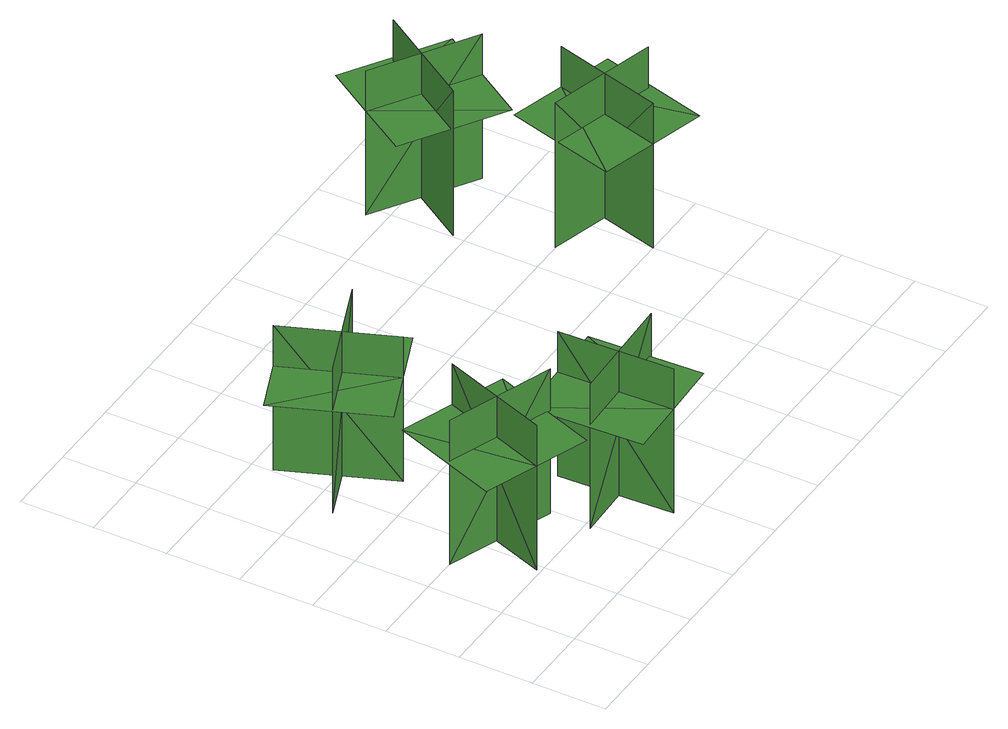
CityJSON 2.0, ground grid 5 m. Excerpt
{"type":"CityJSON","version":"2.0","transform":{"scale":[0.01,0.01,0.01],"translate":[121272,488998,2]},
"CityObjects":{
"tree1":{"type":"SolitaryVegetationObject","geometry":[{"type":"MultiSurface","lod":"1","boundaries":[[[0,1,2]],[[0,2,3]],[[4,5,6]],[[4,6,7]],[[8,9,10]],[[8,10,11]],[[8,11,12]],[[8,12,13]]]}]},
"tree2":{"type":"SolitaryVegetationObject","geometry":[{"type":"MultiSurface","lod":"1","boundaries":[[[14,15,16]],[[14,16,17]],[[18,19,20]],[[18,20,21]],[[22,23,24]],[[22,24,25]],[[22,25,26]],[[22,26,27]]]}]},
"tree3":{"type":"SolitaryVegetationObject","geometry":[{"type":"MultiSurface","lod":"1","boundaries":[[[28,29,30]],[[28,30,31]],[[32,33,34]],[[32,34,35]],[[36,37,38]],[[36,38,39]],[[36,39,40]],[[36,40,41]]]}]},
"tree4":{"type":"SolitaryVegetationObject","geometry":[{"type":"MultiSurface","lod":"1","boundaries":[[[42,43,44]],[[42,44,45]],[[46,47,48]],[[46,48,49]],[[50,51,52]],[[50,52,53]],[[50,53,54]],[[50,54,55]]]}]},
"tree5":{"type":"SolitaryVegetationObject","geometry":[{"type":"MultiSurface","lod":"1","boundaries":[[[56,57,58]],[[56,58,59]],[[60,61,62]],[[60,62,63]],[[64,65,66]],[[64,66,67]],[[64,67,68]],[[64,68,69]]]}]}
},
"vertices":[
[242,996,13],[969,731,13],[969,731,1090],[242,996,1090],[457,527,13],[722,1255,13],[722,1255,1090],[457,527,1090],[457,527,788],[821,395,788],[1086,1122,788],[722,1255,788],[358,1388,788],[93,660,788],
[301,1829,37],[1021,2115,37],[1021,2115,1114],[301,1829,1114],[774,1622,37],[487,2342,37],[487,2342,1114],[774,1622,1114],[774,1622,813],[1134,1765,813],[847,2485,813],[487,2342,813],[127,2199,813],[414,1479,813],
[968,458,7],[1741,490,7],[1741,490,1084],[968,458,1084],[1345,106,7],[1313,880,7],[1313,880,1084],[1345,106,1084],[1345,106,783],[1732,123,783],[1700,896,783],[1313,880,783],[926,864,783],[958,90,783],
[3353,3189,78],[2937,2536,78],[2937,2536,1155],[3353,3189,1155],[2848,3081,78],[3501,2665,78],[3501,2665,1155],[2848,3081,1155],[2848,3081,854],[2640,2754,854],[3293,2338,854],[3501,2665,854],[3710,2991,854],[3057,3408,854],
[3875,1747,85],[3129,1952,85],[3129,1952,1163],[3875,1747,1163],[3623,2197,85],[3418,1450,85],[3418,1450,1163],[3623,2197,1163],[3623,2197,861],[3249,2300,861],[3044,1553,861],[3418,1450,861],[3791,1348,861],[3996,2094,861]
]}
